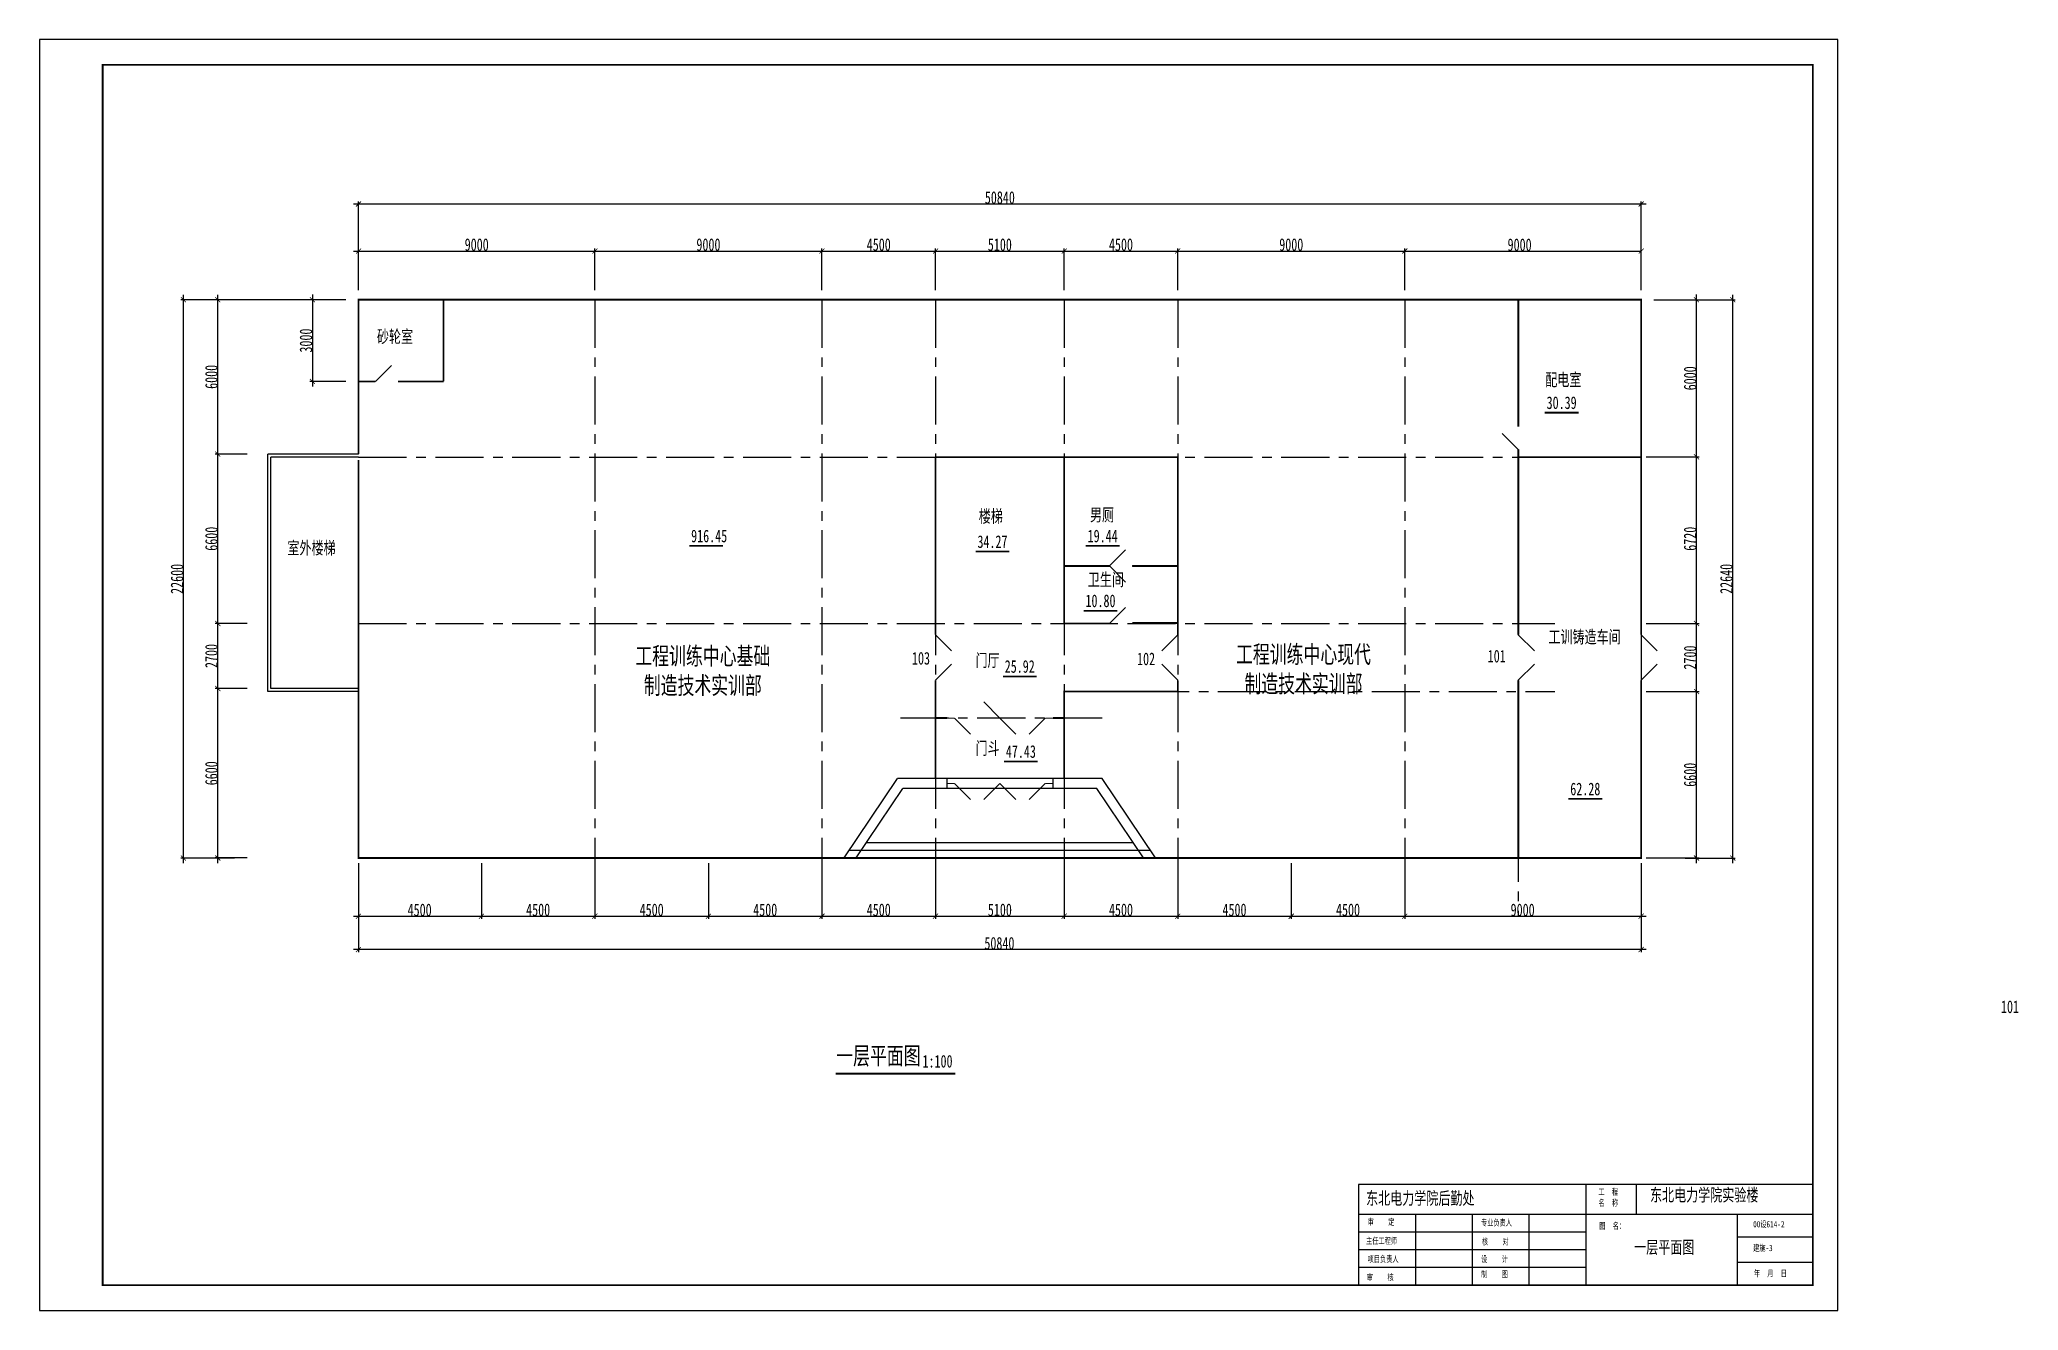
# Model space of a CAD drawing. Extents: x -10420 to 68012, y -39630 to 10770.
import ezdxf

# ---------------------------------------------------------------- set-up
doc = ezdxf.new("R2010")
doc.units = 0
doc.header["$LTSCALE"] = 30
doc.linetypes.add('CENTERX2', pattern=[101.6, 63.5, -12.7, 12.7, -12.7])
doc.layers.get('0').update_dxf_attribs({"linetype": 'CONTINUOUS'})
doc.layers.get('DEFPOINTS').update_dxf_attribs({"linetype": 'CONTINUOUS'})
doc.styles.get("Standard").update_dxf_attribs({"font": '', "width": 0.7, "height": 500})
doc.styles.get('Standard').set_extended_font_data('FangSong_GB2312')
doc.dimstyles.get("Standard").update_dxf_attribs({"dimtxt": 0.18, "dimasz": 0.18, "dimexe": 0.18, "dimexo": 0.0625, "dimgap": 0.09, "dimtad": 0, "dimtih": 1, "dimtoh": 1, "dimdec": 4, "dimzin": 0, "dimdsep": 46, "dimtxsty": 'Standard', "dimcen": 0.09, "dimadec": 0, "dimazin": 0, "dimtfac": 1, "dimtdec": 4, "dimtofl": 0, "dimtmove": 0, "dimatfit": 3, "dimfxl": 1, "dimtolj": 1, "dimtzin": 0, "dimarcsym": 0})

# ---------------------------------------------------------------- blocks, each defined once
blk = doc.blocks.new('_ARCHTICK')
at = {"color": 0, "linetype": 'ByBlock', "const_width": 0.15}
blk.add_lwpolyline([(-0.5, -0.5), (0.5, 0.5)], dxfattribs=at)
blk = doc.blocks.new('*D1')
at = {"color": 0, "linetype": 'ByBlock'}
for p, q in [((1720, 453), (-3455, 453)), ((-3355, -5867), (-3355, 653)), ((-2694, -5667), (-3455, -5667))]:
    blk.add_line(p, q, dxfattribs=at)
at = {"layer": 'DEFPOINTS', "color": 0, "linetype": 'ByBlock'}
for p in [(-3355, 453), (2220, 453), (-2194, -5667)]:
    blk.add_point(p, dxfattribs=at)
at = {"color": 0, "linetype": 'ByBlock', "xscale": 200, "yscale": 200, "zscale": 200}
for p, rotation in [((-3355, 453), 90), ((-3355, -5667), 270)]:
    blk.add_blockref('_ARCHTICK', p, dxfattribs=dict(at, rotation=rotation))
at = {"color": 0, "linetype": 'ByBlock', "insert": (-3606, -2607), "char_height": 500, "attachment_point": 5, "rotation": 90}
blk.add_mtext('\\A1;6000', dxfattribs=at)
blk = doc.blocks.new('*D2')
at = {"color": 0, "linetype": 'ByBlock'}
for p, q in [((-2694, 453), (-4820, 453)), ((-4720, -21887), (-4720, 653)), ((-2694, -21687), (-4820, -21687))]:
    blk.add_line(p, q, dxfattribs=at)
at = {"layer": 'DEFPOINTS', "color": 0, "linetype": 'ByBlock'}
for p in [(-4720, 453), (-2194, 453), (-2194, -21687)]:
    blk.add_point(p, dxfattribs=at)
at = {"color": 0, "linetype": 'ByBlock', "xscale": 200, "yscale": 200, "zscale": 200}
for p, rotation in [((-4720, 453), 90), ((-4720, -21687), 270)]:
    blk.add_blockref('_ARCHTICK', p, dxfattribs=dict(at, rotation=rotation))
at = {"color": 0, "linetype": 'ByBlock', "insert": (-4971, -10617), "char_height": 500, "attachment_point": 5, "rotation": 90}
blk.add_mtext('\\A1;22600', dxfattribs=at)
blk = doc.blocks.new('*D3')
at = {"color": 0, "linetype": 'ByBlock'}
for p, q in [((54956, 453), (56791, 453)), ((56691, -21887), (56691, 653)), ((54806, -21687), (56791, -21687))]:
    blk.add_line(p, q, dxfattribs=at)
at = {"layer": 'DEFPOINTS', "color": 0, "linetype": 'ByBlock'}
for p in [(54456, 453), (56691, 453), (54306, -21687)]:
    blk.add_point(p, dxfattribs=at)
at = {"color": 0, "linetype": 'ByBlock', "xscale": 200, "yscale": 200, "zscale": 200}
for p, rotation in [((56691, 453), 90), ((56691, -21687), 270)]:
    blk.add_blockref('_ARCHTICK', p, dxfattribs=dict(at, rotation=rotation))
at = {"color": 0, "linetype": 'ByBlock', "insert": (56440, -10617), "char_height": 500, "attachment_point": 5, "rotation": 90}
blk.add_mtext('\\A1;22640', dxfattribs=at)

msp = doc.modelspace()

# ---------------------------------------------------------------- linework, layer by layer
for p, q in [((60859.7, 10770.5), (-10420.3, 10770.5)), ((-10420.3, 10770.5), (-10420.3, -39629.5)), ((60859.7, -39629.5), (60859.7, 10770.5)), ((-7920.3, 9770.5), (-7920.3, -38629.5)), ((2220.3, -5666.5), (2220.3, 453.5)), ((2220.3, 453.5), (53060.3, 453.5)), ((53060.3, 453.5), (53060.3, -21686.5)), ((2890.3, -2786.5), (3526.7, -2150.1)), ((48190.3, -5486.5), (47554, -4850.1)), ((-1379.7, -15086.5), (-1379.7, -5666.5)), ((2220.3, -5666.5), (-1379.7, -5666.5)), ((2220.3, -5786.5), (-1259.7, -5786.5)), ((-1259.7, -14966.5), (-1259.7, -5786.5)), ((2220.3, -5906.5), (2220.3, -12266.5)), ((30190.3, -10106.5), (31990.3, -10106.5)), ((31990.3, -10106.5), (32626.7, -9470.1)), ((31990.3, -10106.5), (32626.7, -10742.9)), ((32890.3, -10106.5), (34690.3, -10106.5)), ((31990.3, -12386.5), (32626.7, -11750.1)), ((25726.7, -13472.9), (25090.3, -12836.5)), ((34054, -13472.9), (34690.3, -12836.5)), ((48190.3, -12836.5), (48826.7, -13472.9)), ((53060.3, -12836.5), (53696.7, -13472.9)), ((25090.3, -14636.5), (25726.7, -14000.1)), ((34690.3, -14636.5), (34054, -14000.1)), ((48190.3, -14636.5), (48826.7, -14000.1)), ((53060.3, -14636.5), (53696.7, -14000.1)), ((2220.3, -15086.5), (-1379.7, -15086.5)), ((2220.3, -14966.5), (-1259.7, -14966.5)), ((2220.3, -15206.5), (2220.3, -21686.5)), ((27640.3, -16136.5), (27004, -15500.1)), ((25840.3, -16136.5), (26476.7, -16772.9)), ((27640.3, -16136.5), (28276.7, -16772.9)), ((29440.3, -16136.5), (28804, -16772.9)), ((21470.8, -21686.5), (23582.3, -18536.5)), ((31698.4, -18536.5), (23582.3, -18536.5)), ((25840.3, -18731.5), (26476.7, -19367.9)), ((27004, -19367.9), (27640.3, -18731.5)), ((27640.3, -18731.5), (28276.7, -19367.9)), ((28804, -19367.9), (29440.3, -18731.5)), ((33809.9, -21686.5), (31698.4, -18536.5)), ((21940.3, -21686.5), (23790.3, -18926.5)), ((31490.3, -18926.5), (23790.3, -18926.5)), ((33340.3, -21686.5), (31490.3, -18926.5)), ((32938.2, -21086.5), (22342.5, -21086.5)), ((33608.8, -21386.5), (21671.9, -21386.5)), ((59859.7, -34629.5), (41859.7, -34629.5)), ((41859.7, -34629.5), (41859.7, -38629.5)), ((50859.7, -34629.5), (50859.7, -38629.5)), ((52859.7, -34629.5), (52859.7, -35829.5)), ((59859.7, -38629.5), (59859.7, -34629.5)), ((59859.7, -35829.5), (41859.7, -35829.5)), ((44109.7, -35829.5), (44109.7, -38629.5)), ((46359.7, -35829.5), (46359.7, -38629.5)), ((48609.7, -35829.5), (48609.7, -38629.5)), ((56859.7, -35829.5), (56859.7, -38629.5)), ((50859.7, -36529.5), (41859.7, -36529.5)), ((59859.7, -36729.5), (56859.7, -36729.5)), ((50859.7, -37229.5), (41859.7, -37229.5)), ((50859.7, -37929.5), (41859.7, -37929.5)), ((59859.7, -37729.5), (56859.7, -37729.5)), ((-10420.3, -39629.5), (60859.7, -39629.5))]:
    msp.add_line(p, q)
at = {"color": 0, "linetype": 'ByBlock'}
for p, q in [((2020.3, 4250.1), (53260.3, 4250.1)), ((2220.3, 833.5), (2220.3, 4350.1)), ((53060.3, 833.5), (53060.3, 4350.1)), ((2020.3, 2383.6), (11790.3, 2383.6)), ((2220.3, 833.5), (2220.3, 2483.6)), ((11390.3, 2383.6), (20790.3, 2383.6)), ((11590.3, 833.5), (11590.3, 2483.6)), ((20390.3, 2383.6), (25290.3, 2383.6)), ((20590.3, 833.5), (20590.3, 2483.6)), ((24890.3, 2383.6), (30390.3, 2383.6)), ((25090.3, 833.5), (25090.3, 2483.6)), ((29990.3, 2383.6), (34890.3, 2383.6)), ((30190.3, 833.5), (30190.3, 2483.6)), ((34490.3, 2383.6), (43890.3, 2383.6)), ((34690.3, 833.5), (34690.3, 2483.6)), ((43490.3, 2383.6), (53060.3, 2383.6)), ((43690.3, 833.5), (43690.3, 2483.6)), ((1720.3, 453.5), (290.8, 453.5)), ((390.8, 653.5), (390.8, -2986.5)), ((53560.3, 453.5), (55352.2, 453.5)), ((55252.2, -5979.3), (55252.2, 653.5)), ((1720.3, -2786.5), (290.8, -2786.5)), ((-3355.4, -12586.5), (-3355.4, -5466.5)), ((55252.2, -12586.5), (55252.2, -5466.5)), ((-2194, -5666.5), (-3455.4, -5666.5)), ((53260.3, -5779.3), (55352.2, -5779.3)), ((54752.2, -5779.3), (55152.2, -5779.3)), ((-2194, -12386.5), (-3455.4, -12386.5)), ((-3355.4, -15166.5), (-3355.4, -12186.5)), ((53260.3, -12386.5), (55352.2, -12386.5)), ((55252.2, -15286.5), (55252.2, -12186.5)), ((-3355.4, -21886.5), (-3355.4, -14766.5)), ((55252.2, -21886.5), (55252.2, -14886.5)), ((-2194, -14966.5), (-3455.4, -14966.5)), ((53260.3, -15086.5), (55352.2, -15086.5)), ((-2194, -21686.5), (-3455.4, -21686.5)), ((2220.3, -21886.5), (2220.3, -24095.5)), ((2220.3, -21886.5), (2220.3, -25418.3)), ((7090.3, -21886.5), (7090.3, -24095.5)), ((11590.3, -21886.5), (11590.3, -24095.5)), ((16090.3, -21886.5), (16090.3, -24095.5)), ((20590.3, -21886.5), (20590.3, -24095.5)), ((25090.3, -21886.5), (25090.3, -24095.5)), ((30190.3, -21886.5), (30190.3, -24095.5)), ((34690.3, -21886.5), (34690.3, -24095.5)), ((39190.3, -21886.5), (39190.3, -24095.5)), ((43690.3, -21886.5), (43690.3, -24095.5)), ((53060.3, -21886.5), (53060.3, -24095.5)), ((53060.3, -21886.5), (53060.3, -25418.3)), ((53260.3, -21686.5), (55352.2, -21686.5)), ((2020.3, -23995.5), (7290.3, -23995.5)), ((6890.3, -23995.5), (11790.3, -23995.5)), ((11390.3, -23995.5), (16290.3, -23995.5)), ((15890.3, -23995.5), (20790.3, -23995.5)), ((20390.3, -23995.5), (25290.3, -23995.5)), ((24890.3, -23995.5), (30390.3, -23995.5)), ((29990.3, -23995.5), (34890.3, -23995.5)), ((34490.3, -23995.5), (39390.3, -23995.5)), ((38990.3, -23995.5), (43890.3, -23995.5)), ((43490.3, -23995.5), (53260.3, -23995.5)), ((53260.3, -25318.3), (2020.3, -25318.3))]:
    msp.add_line(p, q, dxfattribs=at)
at = {"linetype": 'CENTERX2'}
for p, q in [((11590.3, 453.5), (11590.3, -23995.5)), ((20590.3, 453.5), (20590.3, -23995.5)), ((25090.3, 453.5), (25090.3, -23995.5)), ((30190.3, 453.5), (30190.3, -23995.5)), ((34690.3, 453.5), (34690.3, -23995.5)), ((43690.3, 453.5), (43690.3, -23995.5)), ((48190.3, 453.5), (48190.3, -4586.5)), ((48190.3, -5486.5), (48190.3, -12836.5)), ((2220.3, -5786.5), (53060.3, -5786.5)), ((2220.3, -12386.5), (49640.3, -12386.5)), ((48190.3, -14636.5), (48190.3, -23995.5)), ((30190.3, -15086.5), (49640.3, -15086.5)), ((31698.4, -16136.5), (23582.3, -16136.5)), ((25540.3, -18536.5), (25540.3, -18926.5)), ((29740.3, -18536.5), (29740.3, -18926.5))]:
    msp.add_line(p, q, dxfattribs=at)
at = {"const_width": 70}
msp.add_lwpolyline([(-7920.3, 9770.5), (59859.7, 9770.5), (59859.7, -38629.5), (-7920.3, -38629.5)], close=True, dxfattribs=at)
msp.add_lwpolyline([(-7920.3, -38629.5), (59859.7, -38629.5), (59859.7, 9770.5), (-7920.3, 9770.5)])
at = {"color": 0, "linetype": 'ByBlock', "const_width": 30}
for points in [[(43790.3, 2483.6), (43590.3, 2283.6)], [(52960.3, 2283.6), (53160.3, 2483.6)], [(55352.2, -5879.3), (55152.2, -5679.3)], [(2320.3, -23895.5), (2120.3, -24095.5)], [(6990.3, -24095.5), (7190.3, -23895.5)], [(43790.3, -23895.5), (43590.3, -24095.5)], [(2320.3, -25218.3), (2120.3, -25418.3)]]:
    msp.add_lwpolyline(points, dxfattribs=at)
for points, const_width in [([(2220.3, -5666.5), (2220.3, 453.5), (53060.3, 453.5), (53060.3, -5666.5)], 70), ([(5590.3, 453.5), (5590.3, -2786.5)], 70), ([(48190.3, 453.5), (48190.3, -4586.5)], 70), ([(2890.3, -2786.5), (2220.3, -2786.5)], 70), ([(5590.3, -2786.5), (3790.3, -2786.5)], 70), ([(49237, -4024.6), (50578.4, -4024.6)], 70), ([(48190.3, -5486.5), (48190.3, -12836.5)], 70), ([(53060.3, -14636.5), (53060.3, -21686.5), (2220.3, -21686.5), (2220.3, -5906.5)], 70), ([(25090.3, -5786.5), (34690.3, -5786.5), (34690.3, -12386.5)], 70), ([(25090.3, -5786.5), (25090.3, -12836.5)], 70), ([(25090.3, -5786.5), (25090.3, -12506.5)], 70), ([(30190.3, -12386.5), (30190.3, -5786.5)], 70), ([(48190.3, -5786.5), (53060.3, -5786.5)], 70), ([(53060.3, -5666.5), (53060.3, -5666.5), (53060.3, -12836.5)], 70), ([(15329.7, -9310.4), (16671, -9310.4)], 70), ([(31046.2, -9310.4), (32387.6, -9310.4)], 70), ([(26678, -9535.3), (28019.4, -9535.3)], 70), ([(30190.3, -10106.5), (31990.3, -10106.5)], 70), ([(32890.3, -10106.5), (34690.3, -10106.5)], 70), ([(30190.3, -12386.5), (31990.3, -12386.5)], 70), ([(30959.4, -11882.2), (32300.8, -11882.2)], 70), ([(32890.3, -12365.9), (34690.3, -12365.9)], 70), ([(34690.3, -12386.5), (34690.3, -12836.5)], 70), ([(25090.3, -14636.5), (25090.3, -18536.5)], 70), ([(27758.8, -14484.4), (29100.2, -14484.4)], 70), ([(34690.3, -14636.5), (34690.3, -15086.5)], 70), ([(48190.3, -14636.5), (48190.3, -21686.5)], 70), ([(34690.3, -15086.5), (30190.3, -15086.5), (30190.3, -18536.5)], 70), ([(25090.3, -16136.5), (25540.3, -16136.5)], 70), ([(25540.3, -16136.5), (25840.3, -16136.5)], 40), ([(29740.3, -16136.5), (29440.3, -16136.5)], 40), ([(30190.3, -16136.5), (29740.3, -16136.5)], 70), ([(27803.9, -17858.8), (29145.2, -17858.8)], 70), ([(25540.3, -18731.5), (25840.3, -18731.5)], 40), ([(29740.3, -18731.5), (29440.3, -18731.5)], 40), ([(50174.7, -19342.9), (51516.1, -19342.9)], 70), ([(21129.4, -30239.2), (25876.8, -30239.2)], 70)]:
    msp.add_lwpolyline(points, dxfattribs=dict(const_width=const_width))
at = {"layer": 'DEFPOINTS', "color": 0, "linetype": 'ByBlock'}
for p in [(53060.3, 4250.1), (11590.3, 2383.6), (20590.3, 2383.6), (25090.3, 2383.6), (30190.3, 2383.6), (34690.3, 2383.6), (43690.3, 2383.6), (52820.3, 2383.6), (2220.3, 453.5), (53060.3, 453.5), (55252.2, 453.5), (390.8, -2786.5), (2220.3, -2786.5), (-3355.4, -5666.5), (55252.2, -5779.3), (55252.2, -5779.3), (-3355.4, -12386.5), (55252.2, -12386.5), (-3355.4, -14966.5), (55252.2, -15086.5), (7090.3, -23995.5), (11590.3, -23995.5), (16090.3, -23995.5), (20590.3, -23995.5), (25090.3, -23995.5), (30190.3, -23995.5), (34690.3, -23995.5), (39190.3, -23995.5), (43690.3, -23995.5), (53060.3, -23995.5), (2220.3, -25318.3)]:
    msp.add_point(p, dxfattribs=at)

# ---------------------------------------------------------------- block references
at = {"color": 0, "linetype": 'ByBlock', "xscale": 200, "yscale": 200, "zscale": 200}
for p, rotation in [((2220.3, 4250.1), 180), ((2220.3, 2383.6), 180), ((11590.3, 2383.6), 180), ((20590.3, 2383.6), 180), ((25090.3, 2383.6), 180), ((30190.3, 2383.6), 180), ((34690.3, 2383.6), 180), ((390.8, 453.5), 90), ((55252.2, 453.5), 90), ((390.8, -2786.5), 270), ((-3355.4, -5666.5), 90), ((55252.2, -5779.3), 270), ((-3355.4, -12386.5), 270), ((-3355.4, -12386.5), 90), ((55252.2, -12386.5), 270), ((55252.2, -12386.5), 90), ((-3355.4, -14966.5), 90), ((-3355.4, -14966.5), 270), ((55252.2, -15086.5), 90), ((55252.2, -15086.5), 270), ((-3355.4, -21686.5), 270), ((55252.2, -21686.5), 270), ((7090.3, -23995.5), 180), ((11590.3, -23995.5), 180), ((16090.3, -23995.5), 180), ((20590.3, -23995.5), 180), ((25090.3, -23995.5), 180), ((30190.3, -23995.5), 180), ((34690.3, -23995.5), 180), ((39190.3, -23995.5), 180)]:
    msp.add_blockref('_ARCHTICK', p, dxfattribs=dict(at, rotation=rotation))
for p in [(53060.3, 4250.1), (11590.3, 2383.6), (20590.3, 2383.6), (25090.3, 2383.6), (30190.3, 2383.6), (34690.3, 2383.6), (43690.3, 2383.6), (11590.3, -23995.5), (16090.3, -23995.5), (20590.3, -23995.5), (25090.3, -23995.5), (30190.3, -23995.5), (34690.3, -23995.5), (39190.3, -23995.5), (43690.3, -23995.5), (53060.3, -23995.5), (53060.3, -25318.3)]:
    msp.add_blockref('_ARCHTICK', p, dxfattribs=at)

# ---------------------------------------------------------------- texts
at = {"color": 0, "width": 0.7}
for s, p in [('9000', (47764.4, 2384.2)), ('4500', (4167.2, -23994.9)), ('9000', (47884.4, -23994.9)), ('50840', (27027.4, -25317.7))]:
    msp.add_text(s, height=500, dxfattribs=at).set_placement(p)
at = {"color": 0, "linetype": 'ByBlock', "char_height": 500, "attachment_point": 5}
for s, insert in [('\\A1;50840', (27640.3, 4500.7)), ('\\A1;9000', (6905.3, 2634.2)), ('\\A1;9000', (16090.3, 2634.2)), ('\\A1;4500', (22840.3, 2634.2)), ('\\A1;5100', (27640.3, 2634.2)), ('\\A1;4500', (32440.3, 2634.2)), ('\\A1;9000', (39190.3, 2634.2)), ('\\A1;4500', (9340.3, -23744.9)), ('\\A1;4500', (13840.3, -23744.9)), ('\\A1;4500', (18340.3, -23744.9)), ('\\A1;4500', (22840.3, -23744.9)), ('\\A1;5100', (27640.3, -23744.9)), ('\\A1;4500', (32440.3, -23744.9)), ('\\A1;4500', (36940.3, -23744.9)), ('\\A1;4500', (41440.3, -23744.9)), ('1:100', (25169.7, -29750.2))]:
    msp.add_mtext(s, dxfattribs=dict(at, insert=insert))
at = {"color": 0, "linetype": 'ByBlock', "char_height": 500, "attachment_point": 5, "rotation": 90}
for s, insert in [('3000', (140.2, -1166.5)), ('6000', (55001.6, -2662.9)), ('\\A1;6600', (-3606, -9026.5)), ('\\A1;6720', (55001.6, -9026.5)), ('\\A1;2700', (-3606, -13676.5)), ('\\A1;2700', (55001.6, -13736.5)), ('\\A1;6600', (-3606, -18326.5)), ('\\A1;6600', (55001.6, -18386.5))]:
    msp.add_mtext(s, dxfattribs=dict(at, insert=insert))
for s, insert, char_height, width, attachment_point in [('砂轮室', (2949.7, -756.5), 500, 4684.116, 1), ('配电室', (49257.8, -2467.3), 500, 4684.116, 1), ('30.39', (49311.5, -3379.6), 500, 2359.801, 1), ('楼梯', (26804.1, -7883.4), 500, 4684.116, 1), ('男厕', (31212.6, -7825.6), 500, 4684.116, 1), ('室外楼梯', (-596.8, -9138.1), 500, 4684.116, 1), ('916.45', (15404.2, -8665.4), 500, 2359.801, 1), ('34.27', (26752.5, -8890.3), 500, 2359.801, 1), ('19.44', (31120.8, -8665.4), 500, 2359.801, 1), ('卫生间', (31125.8, -10397.4), 500, 4684.116, 1), ('10.80', (31034, -11237.2), 500, 2359.801, 1), ('{\\fSimSun|b0|i0|c134|p2;工程训练中心基础制造技术实训部}', (15867.5, -13322.9), 700, 5657.017, 2), ('{\\fSimSun|b0|i0|c134|p2;工程训练中心现代制造技术实训部}', (39676.2, -13257.7), 700, 5657.017, 2), ('{\\fSimSun|b0|i0|c134|p2;工训铸造车间}', (49384.2, -12668.5), 500, 4684.116, 1), ('103', (24158, -13515.3), 500, 1241.287, 1), ('门厅', (26674.8, -13598.2), 500, 4684.116, 1), ('25.92', (27833.3, -13839.4), 500, 2359.801, 1), ('102', (33078.5, -13539.2), 500, 993.03, 1), ('101', (46977, -13430.5), 500, 993.03, 1), ('门斗', (26674.8, -17083.6), 500, 4684.116, 1), ('47.43', (27878.4, -17213.8), 500, 2359.801, 1), ('62.28', (50249.2, -18697.9), 500, 2359.801, 1), ('101', (67320.2, -27335.5), 500, 993.03, 1), ('一层平面图', (21156.1, -29178.2), 700, 12810.71, 1), ('东北电力学院后勤处', (42157.4, -34927.8), 500, 8278.547, 1), ('名  称', (51366.2, -35238), 250, 1571.803, 1), ('工  程', (51366.2, -34798.4), 250, 1571.803, 1), ('东北电力学院实验楼', (53409.5, -34798.4), 500, 5689.925, 1), ('审    定', (42218.3, -35991.5), 250, 1571.803, 1), ('专业负责人', (46713.6, -36022.9), 250, 1571.803, 1), ('00设614-2', (57496.2, -36085.7), 250, 1571.803, 1), ('主任工程师', (42155.4, -36745), 250, 1571.803, 1), ('核    对', (46745.1, -36776.4), 250, 1571.803, 1), ('图  名：', (51397.6, -36148.5), 250, 1571.803, 1), ('一层平面图', (52780.8, -36870.6), 500, 3803.762, 1), ('项目负责人', (42218.3, -37467.1), 250, 1571.803, 1), ('设    计', (46713.6, -37467.1), 250, 1571.803, 1), ('建施-3', (57496.2, -37027.6), 250, 1571.803, 1), ('审    核', (42186.8, -38189.3), 250, 1571.803, 1), ('制    图', (46713.6, -38063.7), 250, 1571.803, 1), ('年  月  日', (57527.6, -38032.3), 250, 1571.803, 1)]:
    msp.add_mtext(s, dxfattribs=dict(insert=insert, char_height=char_height, width=width, attachment_point=attachment_point))

# ---------------------------------------------------------------- dimensions: what is measured, and where the dimension line sits
for base, p1, p2, text, picture, middle in [((-4720.3, 453.5), (-2194, -21686.5), (-2194, 453.5), '22600', '*D2', (-4970.9, -10616.5)), ((-3355.4, 453.5), (-2194, -5666.5), (2220.3, 453.5), '6000', '*D1', (-3606, -2606.5)), ((56690.8, 453.5), (54306.3, -21686.5), (54456.3, 453.5), '22640', '*D3', (56440.1, -10616.5))]:
    dim = msp.add_linear_dim(base=base, p1=p1, p2=p2, angle=90, text=text, dimstyle='Standard', override={"dimtxt": 2.5, "dimasz": 200, "dimexe": 100, "dimexo": 500, "dimgap": 0.625, "dimtad": 1, "dimtih": 0, "dimtoh": 0, "dimdec": 0, "dimzin": 8, "dimblk1": 'ARCHTICK', "dimblk2": 'ARCHTICK', "dimsah": 1, "dimcen": 2.5, "dimdle": 200, "dimtdec": 0, "dimtofl": 1})
    dim.commit()
    dim.dimension.update_dxf_attribs({"geometry": picture, "text_midpoint": middle})

doc.saveas('drawing.dxf')
